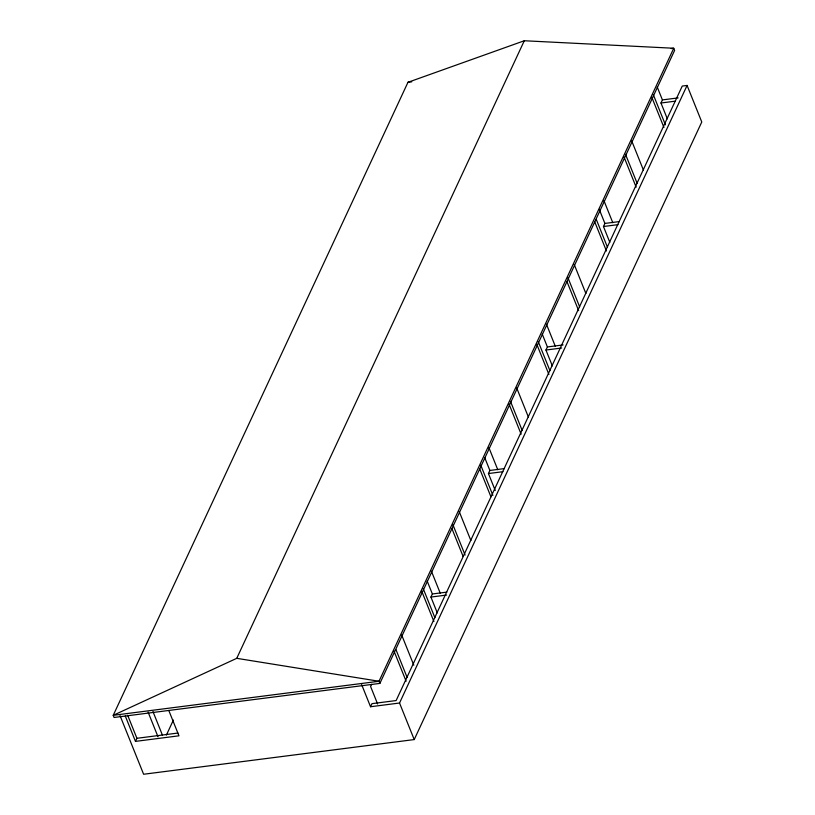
<?xml version="1.0" encoding="UTF-8"?>
<svg xmlns="http://www.w3.org/2000/svg" width="815" height="815" viewBox="0 0 815 815"><rect width="100%" height="100%" fill="white"/><g stroke="black" fill="none" stroke-linecap="round" stroke-linejoin="round"><path stroke-width="1.22" d="M407.969 82.305L113.224 715.326L114.09 717.475L379.872 683.408L674.616 50.398L673.75 48.248L524.3 40.75L407.969 82.305L411.748 81.826M168.787 710.466L178.974 735.813L135.473 741.385L136.92 738.298L127.66 715.264M166.403 735.059L173.381 720.073M671.224 48.574L673.75 48.248L379.006 681.259L113.224 715.326L236.747 658.326L524.3 40.75M371.66 684.284L370.611 686.546L377.62 703.977M687.086 85.443L399.533 703.019L370.54 706.737L371.976 703.651L396.131 700.554L682.257 86.064L687.086 85.443L701.776 121.995L414.224 739.572L143.613 774.25L120.039 715.621M437.298 612.9L430.931 597.059L432.368 593.972L427.182 581.075M495.265 490.518L488.44 473.546L489.876 470.459L484.691 457.561M552.326 365.874L545.948 350.032L547.395 346.946L542.209 334.038M609.834 242.361L603.467 226.519L604.903 223.432L599.239 209.353M667.342 118.837L660.975 103.006L662.412 99.909L657.226 87.011M662.412 99.909L678.121 97.902M660.975 103.006L675.472 101.142M604.903 223.432L619.4 221.568M603.467 226.519L617.964 224.655M547.395 346.946L563.094 344.928M545.948 350.032L561.657 348.015M489.876 470.459L504.373 468.594M488.44 473.546L502.937 471.691M432.368 593.972L446.865 592.118M430.931 597.059L446.64 595.052M136.92 738.298L177.925 733.042M236.747 658.326L379.006 681.259L379.872 683.408M653.284 94.611L665.427 124.827M651.796 97.25L663.95 127.466M631.717 140.934L643.392 169.989M625.492 154.3L637.167 183.355M624.005 156.938L636.158 187.155M603.925 200.622L612.798 222.699M596.244 219.296L607.45 247.179M594.756 221.925L606.442 250.979M574.208 264.447L585.883 293.502M567.984 277.823L579.659 306.868M566.965 281.613L578.64 310.668M546.417 324.136L555.29 346.222M538.257 341.648L549.942 370.703M536.779 344.276L548.923 374.493M516.7 387.96L528.375 417.015M510.465 401.337L522.15 430.391M508.988 403.965L521.131 434.181M488.898 447.649L497.782 469.735M480.748 465.161L492.902 495.377M479.74 468.951L490.946 496.844M459.181 511.474L470.866 540.528M452.957 524.85L465.1 555.066M451.948 528.65L463.154 556.533M431.39 571.162L440.263 593.249M423.24 588.675L434.915 617.729M421.763 591.313L433.906 621.519M401.673 634.997L413.816 665.203M395.917 649.524L407.123 677.418M393.961 651.002L406.115 681.208M399.533 703.019L414.224 739.572M361.646 684.61L370.54 706.737M152.945 711.515L162.368 734.977M148.106 712.137L158.008 736.77M125.296 716.049L135.473 741.385"/></g></svg>
